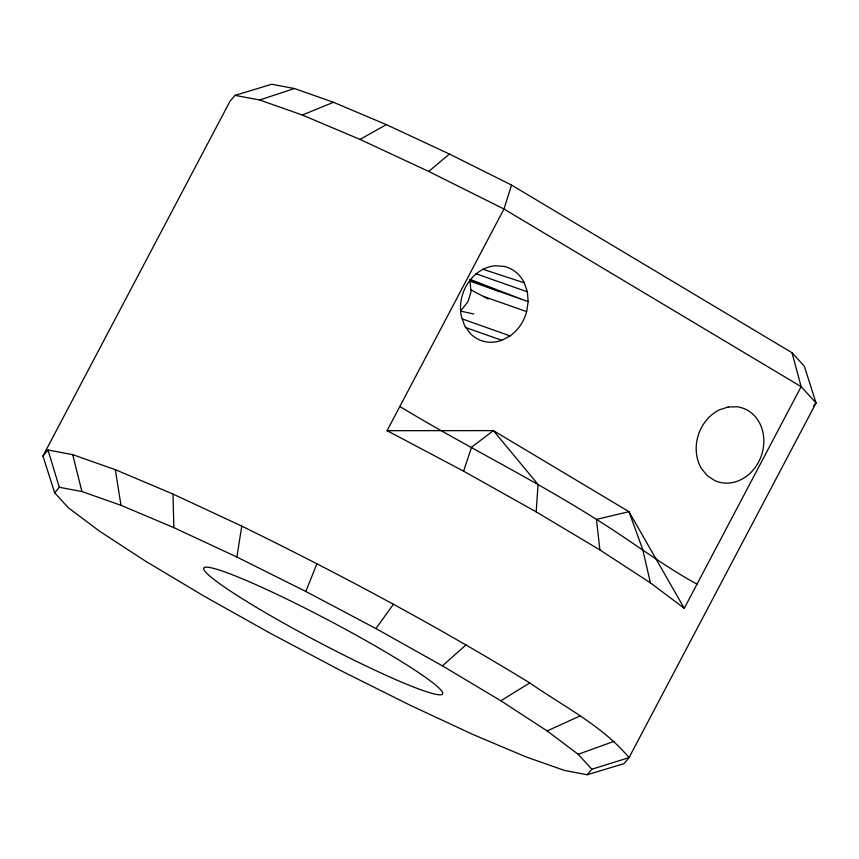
<?xml version="1.0" encoding="UTF-8"?>
<svg xmlns="http://www.w3.org/2000/svg" width="859" height="859" viewBox="0 0 859 859"><rect width="100%" height="100%" fill="white"/><g stroke="black" fill="none" stroke-linecap="round" stroke-linejoin="round"><path stroke-width="1.29" d="M792.009 352.716L801.136 386.657L684.269 608.322L650.403 582.842L599.883 549.943L536.166 511.857L538.067 484.497L493.388 430.617L387.087 430.681L503.954 209.016L511.556 185.072L449.375 154.019L386.335 124.63L333.485 102.296L294.412 88.52L271.788 84.257L235.001 95.349L229.944 101.373L42.95 456.032L54.665 492.798L68.333 507.744L99.376 531.098L145.665 561.249L204.066 596.157L270.596 633.448L340.701 670.568L409.625 704.981L472.665 734.37L525.515 756.704L564.588 770.48L587.212 774.743L623.999 763.651L629.056 757.627L816.05 402.968L804.335 366.202L792.009 352.716L511.556 185.072M526.653 311.634L528.156 301.659L527.351 291.845L524.291 282.858A38.88 33.157 -70.6 0 0 504.383 266.462L495.675 265.753A38.88 33.157 -70.6 0 0 461.337 316.101L464.386 325.089L469.486 332.637A38.88 33.157 -70.6 0 0 501.806 340.293L510.096 335.912A38.88 33.157 -70.6 0 0 526.653 311.634L483.327 296.376L470.839 289.848L469.905 279.486L528.156 301.659L470.507 281.333M241.766 526.116C339.981 574.188 436.49 625.824 529.767 682.937C563.644 706.474 602.148 725.576 629.056 757.627L591.851 769.213L578.182 754.277L547.14 730.923L500.84 700.772L442.439 665.865L375.92 628.573L305.804 591.454L236.891 557.029L241.766 526.116L172.992 494.054L115.321 469.68L72.693 454.658L48.007 449.998L42.95 456.032M536.166 511.857L463.592 471.172L471.537 447.217L493.388 430.617L628.971 511.663L684.269 608.322M305.804 591.454L316.971 563.676M375.92 628.573L393.465 604.178M461.637 309.734L467.94 301.681L470.979 292.006L470.839 289.848M54.665 492.798L59.303 487.278L48.007 449.998M813.516 405.985L816.05 402.968L801.136 386.657L503.954 209.016L428.759 171.456L359.985 139.405L302.314 115.031L259.686 99.998L235.001 95.349M587.212 774.743L591.851 769.213M442.439 665.865L466.05 644.851M428.759 171.456L449.375 154.019M500.84 700.772L529.767 682.937M359.985 139.405L386.335 124.63M547.14 730.923L580.276 715.848M302.314 115.031L333.485 102.296M578.182 754.277L614.153 741.317M259.686 99.998L294.412 88.52M59.303 487.278L81.927 491.541L120.99 505.317L173.851 527.651L236.891 557.029M461.025 311.173L473.749 314.007M482.533 269.125L524.291 282.858M475.564 273.591L527.351 291.845M465.17 327.386L501.806 340.293M462.11 318.882L510.096 335.912M469.905 279.486L499.326 291.491M387.087 430.681L463.592 471.172M483.327 296.376L488.234 298.975M399.843 406.5C464.472 445.692 532.559 478.903 596.457 519.416C630.431 540.397 661.902 564.997 697.014 584.141M72.693 454.658L81.927 491.541M650.403 582.842L642.757 549.567L628.971 511.663L596.457 519.416L599.883 549.943M115.321 469.68L120.99 505.317M172.992 494.054L173.851 527.651M728.078 407.026L719.402 409.872A38.88 33.157 -70.6 0 0 701.717 468.939L707.483 475.822L714.795 480.6A38.88 33.157 -70.6 0 0 761.965 453.788A38.88 33.157 -70.6 0 0 736.882 406.769L728.078 407.026M256.379 607.334A134.938 11.994 27.8 0 0 442.449 694.179A134.938 11.994 27.8 0 0 270.929 591.518A134.938 11.994 27.8 0 0 256.379 607.334"/></g></svg>
